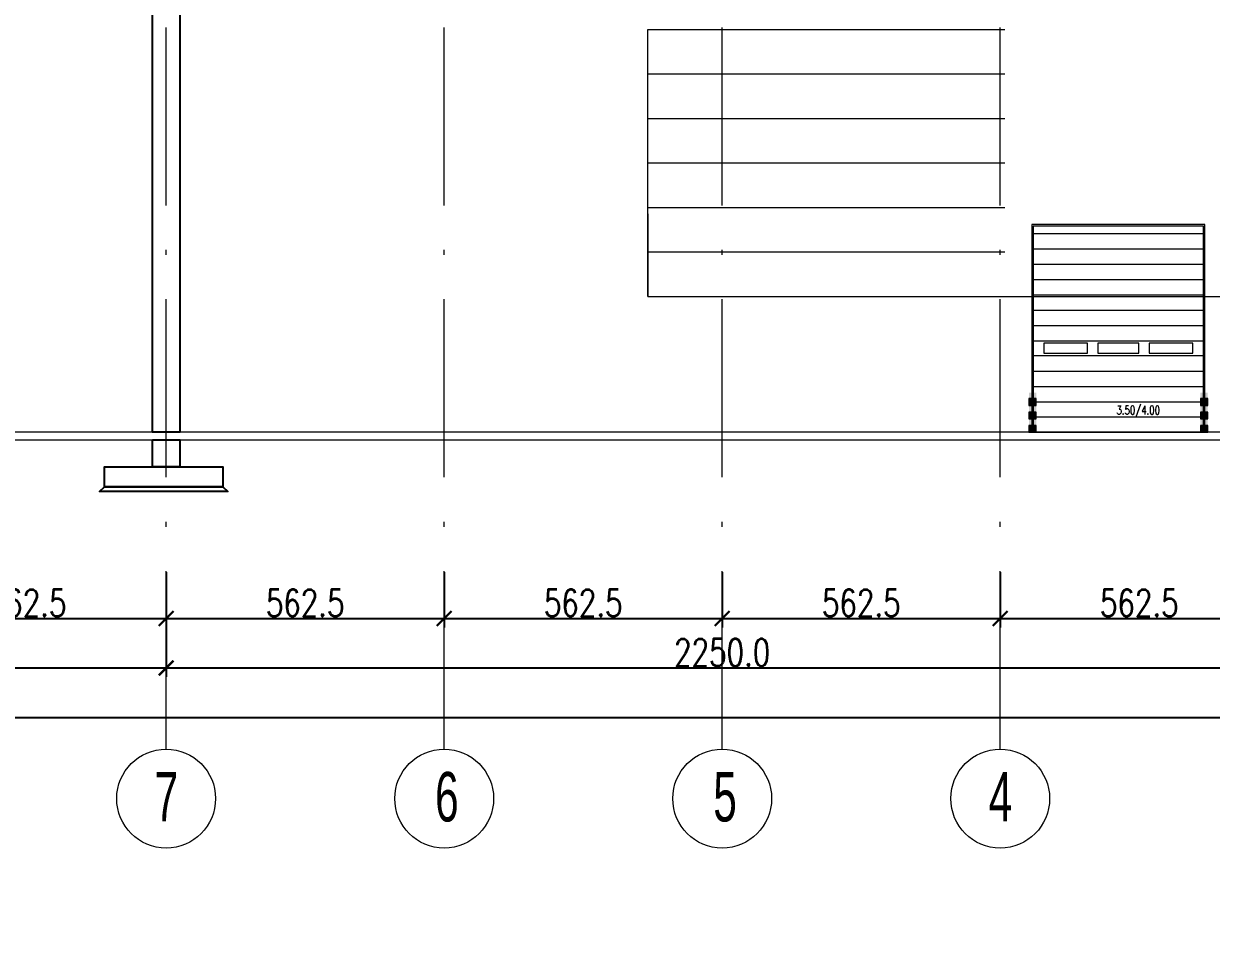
# Model space of a CAD drawing. Extents: x 6529560 to 6558080, y 5579316 to 5588131.
# Drawn here: x 6543786.98 to 6543811.01, y 5579474.4 to 5579493.22 of the extents above; entities that cross this region are included whole.
import ezdxf

# ---------------------------------------------------------------- set-up
doc = ezdxf.new("R2010")
doc.units = 0
doc.header["$MEASUREMENT"] = 0
doc.header["$PDSIZE"] = -5
for name, pattern in [('ACAD_ISO10W100', [18, 12, -3, 0, -3]), ('GR_HIDDEN', [0.004, 0.003, -0.001]), ('GR_SOLID', [0])]:
    doc.linetypes.add(name, pattern=pattern)
doc.layers.get('0').update_dxf_attribs({"color": 2, "linetype": 'CONTINUOUS', "lineweight": 5})
doc.layers.get('Defpoints').update_dxf_attribs({"linetype": 'CONTINUOUS'})
for name, color, linetype, lineweight in [('arch_linie widokowe elewacje', 150, 'GR_SOLID', 13), ('arch_opisy', 20, 'CONTINUOUS', 13), ('arch_osie', 181, 'CONTINUOUS', 5), ('arch_wymiary', 2, 'CONTINUOUS', 13), ('BODENPLATTE_N6', 3, 'GR_SOLID', 18), ('FENSTER_N1', 7, 'GR_HIDDEN', 13), ('VERKEHR_N9', 7, 'GR_SOLID', 18)]:
    doc.layers.add(name, color=color, linetype=linetype, lineweight=lineweight)
for name, color, linetype in [('arch_osie opisy', 1, 'CONTINUOUS'), ('T', 9, 'CONTINUOUS'), ('Zb', 2, 'CONTINUOUS')]:
    doc.layers.add(name, color=color, linetype=linetype)
doc.styles.add('GR_STANDARD', font='simplex.shx')
doc.styles.add('ROMANS', font='romans.shx', dxfattribs={"width": 0.8})
doc.styles.get("Standard").update_dxf_attribs({"font": 'arial.ttf', "width": 0.75})
doc.styles.add('styl1', font='romans.shx', dxfattribs={"width": 0.75})
doc.dimstyles.new('D-GB-50', dxfattribs={"dimscale": 50, "dimtxt": 2.5, "dimasz": 2.5, "dimexe": 1, "dimexo": 2, "dimtad": 1, "dimdec": 0, "dimtxsty": 'ROMANS', "dimblk": 'OBLIQUE', "dimcen": 2.5, "dimdle": 1, "dimclrd": 256, "dimclre": 256, "dimclrt": 2, "dimadec": 0, "dimazin": 0, "dimtfac": 1, "dimtdec": 0, "dimtix": 1, "dimtmove": 2, "dimatfit": 3, "dimfxl": 1, "dimarcsym": 0})
doc.dimstyles.new('wymiary hala', dxfattribs={"dimtxt": 0.55, "dimasz": 0.3, "dimexe": 0.18, "dimexo": 0.0625, "dimgap": 0.04, "dimtad": 1, "dimtoh": 1, "dimdec": 1, "dimlfac": 100, "dimzin": 0, "dimdsep": 46, "dimtxsty": 'styl1', "dimblk": 'ARCHTICK', "dimcen": 0.09, "dimadec": 0, "dimazin": 0, "dimtfac": 1, "dimtdec": 1, "dimtofl": 0, "dimtmove": 0, "dimatfit": 3, "dimldrblk": 'ARCHTICK', "dimfxl": 1, "dimtolj": 1, "dimtzin": 0, "dimarcsym": 0})

# ---------------------------------------------------------------- blocks, each defined once
blk = doc.blocks.new('D222')
at = {"layer": 'arch_linie widokowe elewacje'}
for p, q in [((-137.892, -494.993), (-135.563, -494.993)), ((-135.563, -494.993), (-134.452, -494.993)), ((-137.892, -495.303), (-135.563, -495.303)), ((-135.563, -495.303), (-134.452, -495.303)), ((-137.892, -495.613), (-135.563, -495.613)), ((-135.563, -495.613), (-134.452, -495.613)), ((-137.892, -495.923), (-135.563, -495.923)), ((-135.563, -495.923), (-134.452, -495.923)), ((-137.892, -496.233), (-135.563, -496.233)), ((-135.563, -496.233), (-134.452, -496.233)), ((-137.892, -496.543), (-135.563, -496.543)), ((-135.563, -496.543), (-134.452, -496.543)), ((-137.892, -496.853), (-135.563, -496.853)), ((-135.563, -496.853), (-134.452, -496.853)), ((-137.892, -497.163), (-135.563, -497.163)), ((-135.563, -497.163), (-134.452, -497.163))]:
    blk.add_line(p, q, dxfattribs=at)
blk = doc.blocks.new('D221')
at = {"layer": 'arch_linie widokowe elewacje'}
for p, q in [((-137.892, -497.773), (-135.563, -497.773)), ((-135.563, -497.773), (-134.452, -497.773)), ((-137.892, -498.083), (-135.563, -498.083)), ((-135.563, -498.083), (-134.452, -498.083)), ((-137.892, -498.393), (-135.563, -498.393)), ((-135.563, -498.393), (-134.452, -498.393)), ((-137.892, -498.703), (-135.563, -498.703)), ((-135.563, -498.703), (-134.452, -498.703)), ((-137.892, -499.013), (-135.751, -499.013)), ((-135.563, -499.013), (-134.452, -499.013))]:
    blk.add_line(p, q, dxfattribs=at)
blk = doc.blocks.new('_OBLIQUE')
at = {"color": 0, "linetype": 'ByBlock', "lineweight": -2}
blk.add_line((-0.5, -0.5), (0.5, 0.5), dxfattribs=at)
blk = doc.blocks.new('_ArchTick')
at = {"color": 0, "linetype": 'ByBlock', "const_width": 0.15}
blk.add_lwpolyline([(-0.5, -0.5), (0.5, 0.5)], dxfattribs=at)
blk = doc.blocks.new('*D728')
at = {"layer": 'arch_wymiary', "color": 0, "lineweight": -2, "transparency": 16777216}
for p, q in [((6543722.285, 5579482.126), (6543722.285, 5579479.008)), ((6543823.615, 5579482.126), (6543823.615, 5579479.008)), ((6543722.285, 5579479.188), (6543823.615, 5579479.188))]:
    blk.add_line(p, q, dxfattribs=at)
at = {"layer": 'Defpoints', "color": 0, "transparency": 16777216}
for p in [(6543722.285, 5579482.188), (6543823.615, 5579482.188), (6543823.615, 5579479.188)]:
    blk.add_point(p, dxfattribs=at)
at = {"layer": 'arch_wymiary', "color": 0, "lineweight": -2, "transparency": 16777216, "xscale": 0.3, "yscale": 0.3, "zscale": 0.3, "rotation": 180}
blk.add_blockref('_ArchTick', (6543722.285, 5579479.188), dxfattribs=at)
at = {"layer": 'arch_wymiary', "color": 0, "lineweight": -2, "transparency": 16777216, "xscale": 0.3, "yscale": 0.3, "zscale": 0.3}
blk.add_blockref('_ArchTick', (6543823.615, 5579479.188), dxfattribs=at)
at = {"layer": 'arch_wymiary', "color": 0, "transparency": 16777216, "insert": (6543772.95, 5579479.503), "char_height": 0.55, "attachment_point": 5, "style": 'styl1'}
blk.add_mtext('\\A1;10133.0', dxfattribs=at)
blk = doc.blocks.new('*D731')
at = {"layer": 'arch_wymiary', "color": 0, "lineweight": -2, "transparency": 16777216}
for p, q in [((6543767.365, 5579482.126), (6543767.365, 5579480.008)), ((6543789.865, 5579482.126), (6543789.865, 5579480.008)), ((6543767.365, 5579480.188), (6543789.865, 5579480.188))]:
    blk.add_line(p, q, dxfattribs=at)
at = {"layer": 'Defpoints', "color": 0, "transparency": 16777216}
for p in [(6543767.365, 5579482.188), (6543789.865, 5579482.188), (6543789.865, 5579480.188)]:
    blk.add_point(p, dxfattribs=at)
at = {"layer": 'arch_wymiary', "color": 0, "lineweight": -2, "transparency": 16777216, "xscale": 0.3, "yscale": 0.3, "zscale": 0.3, "rotation": 180}
blk.add_blockref('_ArchTick', (6543767.365, 5579480.188), dxfattribs=at)
at = {"layer": 'arch_wymiary', "color": 0, "lineweight": -2, "transparency": 16777216, "xscale": 0.3, "yscale": 0.3, "zscale": 0.3}
blk.add_blockref('_ArchTick', (6543789.865, 5579480.188), dxfattribs=at)
at = {"layer": 'arch_wymiary', "color": 0, "transparency": 16777216, "insert": (6543778.615, 5579480.503), "char_height": 0.55, "attachment_point": 5, "style": 'styl1'}
blk.add_mtext('\\A1;2250.0', dxfattribs=at)
blk = doc.blocks.new('*D732')
at = {"layer": 'arch_wymiary', "color": 0, "lineweight": -2, "transparency": 16777216}
for p, q in [((6543789.865, 5579482.126), (6543789.865, 5579480.008)), ((6543812.365, 5579482.126), (6543812.365, 5579480.008)), ((6543789.865, 5579480.188), (6543812.365, 5579480.188))]:
    blk.add_line(p, q, dxfattribs=at)
at = {"layer": 'Defpoints', "color": 0, "transparency": 16777216}
for p in [(6543789.865, 5579482.188), (6543812.365, 5579482.188), (6543812.365, 5579480.188)]:
    blk.add_point(p, dxfattribs=at)
at = {"layer": 'arch_wymiary', "color": 0, "lineweight": -2, "transparency": 16777216, "xscale": 0.3, "yscale": 0.3, "zscale": 0.3, "rotation": 180}
blk.add_blockref('_ArchTick', (6543789.865, 5579480.188), dxfattribs=at)
at = {"layer": 'arch_wymiary', "color": 0, "lineweight": -2, "transparency": 16777216, "xscale": 0.3, "yscale": 0.3, "zscale": 0.3}
blk.add_blockref('_ArchTick', (6543812.365, 5579480.188), dxfattribs=at)
at = {"layer": 'arch_wymiary', "color": 0, "transparency": 16777216, "insert": (6543801.115, 5579480.503), "char_height": 0.55, "attachment_point": 5, "style": 'styl1'}
blk.add_mtext('\\A1;2250.0', dxfattribs=at)
blk = doc.blocks.new('*D745')
at = {"layer": 'arch_wymiary', "color": 0, "lineweight": -2, "transparency": 16777216}
for p, q in [((6543784.24, 5579482.126), (6543784.24, 5579481.008)), ((6543789.865, 5579482.126), (6543789.865, 5579481.008)), ((6543784.24, 5579481.188), (6543789.865, 5579481.188))]:
    blk.add_line(p, q, dxfattribs=at)
at = {"layer": 'Defpoints', "color": 0, "transparency": 16777216}
for p in [(6543784.24, 5579482.188), (6543789.865, 5579482.188), (6543789.865, 5579481.188)]:
    blk.add_point(p, dxfattribs=at)
at = {"layer": 'arch_wymiary', "color": 0, "lineweight": -2, "transparency": 16777216, "xscale": 0.3, "yscale": 0.3, "zscale": 0.3, "rotation": 180}
blk.add_blockref('_ArchTick', (6543784.24, 5579481.188), dxfattribs=at)
at = {"layer": 'arch_wymiary', "color": 0, "lineweight": -2, "transparency": 16777216, "xscale": 0.3, "yscale": 0.3, "zscale": 0.3}
blk.add_blockref('_ArchTick', (6543789.865, 5579481.188), dxfattribs=at)
at = {"layer": 'arch_wymiary', "color": 0, "transparency": 16777216, "insert": (6543787.053, 5579481.503), "char_height": 0.55, "attachment_point": 5, "style": 'styl1'}
blk.add_mtext('\\A1;562.5', dxfattribs=at)
blk = doc.blocks.new('*D746')
at = {"layer": 'arch_wymiary', "color": 0, "lineweight": -2, "transparency": 16777216}
for p, q in [((6543789.865, 5579482.126), (6543789.865, 5579481.008)), ((6543795.49, 5579482.126), (6543795.49, 5579481.008)), ((6543789.865, 5579481.188), (6543795.49, 5579481.188))]:
    blk.add_line(p, q, dxfattribs=at)
at = {"layer": 'Defpoints', "color": 0, "transparency": 16777216}
for p in [(6543789.865, 5579482.188), (6543795.49, 5579482.188), (6543795.49, 5579481.188)]:
    blk.add_point(p, dxfattribs=at)
at = {"layer": 'arch_wymiary', "color": 0, "lineweight": -2, "transparency": 16777216, "xscale": 0.3, "yscale": 0.3, "zscale": 0.3, "rotation": 180}
blk.add_blockref('_ArchTick', (6543789.865, 5579481.188), dxfattribs=at)
at = {"layer": 'arch_wymiary', "color": 0, "lineweight": -2, "transparency": 16777216, "xscale": 0.3, "yscale": 0.3, "zscale": 0.3}
blk.add_blockref('_ArchTick', (6543795.49, 5579481.188), dxfattribs=at)
at = {"layer": 'arch_wymiary', "color": 0, "transparency": 16777216, "insert": (6543792.678, 5579481.503), "char_height": 0.55, "attachment_point": 5, "style": 'styl1'}
blk.add_mtext('\\A1;562.5', dxfattribs=at)
blk = doc.blocks.new('*D747')
at = {"layer": 'arch_wymiary', "color": 0, "lineweight": -2, "transparency": 16777216}
for p, q in [((6543795.49, 5579482.126), (6543795.49, 5579481.008)), ((6543801.115, 5579482.126), (6543801.115, 5579481.008)), ((6543795.49, 5579481.188), (6543801.115, 5579481.188))]:
    blk.add_line(p, q, dxfattribs=at)
at = {"layer": 'Defpoints', "color": 0, "transparency": 16777216}
for p in [(6543795.49, 5579482.188), (6543801.115, 5579482.188), (6543801.115, 5579481.188)]:
    blk.add_point(p, dxfattribs=at)
at = {"layer": 'arch_wymiary', "color": 0, "lineweight": -2, "transparency": 16777216, "xscale": 0.3, "yscale": 0.3, "zscale": 0.3, "rotation": 180}
blk.add_blockref('_ArchTick', (6543795.49, 5579481.188), dxfattribs=at)
at = {"layer": 'arch_wymiary', "color": 0, "lineweight": -2, "transparency": 16777216, "xscale": 0.3, "yscale": 0.3, "zscale": 0.3}
blk.add_blockref('_ArchTick', (6543801.115, 5579481.188), dxfattribs=at)
at = {"layer": 'arch_wymiary', "color": 0, "transparency": 16777216, "insert": (6543798.303, 5579481.503), "char_height": 0.55, "attachment_point": 5, "style": 'styl1'}
blk.add_mtext('\\A1;562.5', dxfattribs=at)
blk = doc.blocks.new('*D748')
at = {"layer": 'arch_wymiary', "color": 0, "lineweight": -2, "transparency": 16777216}
for p, q in [((6543801.115, 5579482.126), (6543801.115, 5579481.008)), ((6543806.74, 5579482.126), (6543806.74, 5579481.008)), ((6543801.115, 5579481.188), (6543806.74, 5579481.188))]:
    blk.add_line(p, q, dxfattribs=at)
at = {"layer": 'Defpoints', "color": 0, "transparency": 16777216}
for p in [(6543801.115, 5579482.188), (6543806.74, 5579482.188), (6543806.74, 5579481.188)]:
    blk.add_point(p, dxfattribs=at)
at = {"layer": 'arch_wymiary', "color": 0, "lineweight": -2, "transparency": 16777216, "xscale": 0.3, "yscale": 0.3, "zscale": 0.3, "rotation": 180}
blk.add_blockref('_ArchTick', (6543801.115, 5579481.188), dxfattribs=at)
at = {"layer": 'arch_wymiary', "color": 0, "lineweight": -2, "transparency": 16777216, "xscale": 0.3, "yscale": 0.3, "zscale": 0.3}
blk.add_blockref('_ArchTick', (6543806.74, 5579481.188), dxfattribs=at)
at = {"layer": 'arch_wymiary', "color": 0, "transparency": 16777216, "insert": (6543803.928, 5579481.503), "char_height": 0.55, "attachment_point": 5, "style": 'styl1'}
blk.add_mtext('\\A1;562.5', dxfattribs=at)
blk = doc.blocks.new('*D749')
at = {"layer": 'arch_wymiary', "color": 0, "lineweight": -2, "transparency": 16777216}
for p, q in [((6543806.74, 5579482.126), (6543806.74, 5579481.008)), ((6543812.365, 5579482.063), (6543812.365, 5579481.008)), ((6543806.74, 5579481.188), (6543812.365, 5579481.188))]:
    blk.add_line(p, q, dxfattribs=at)
at = {"layer": 'Defpoints', "color": 0, "transparency": 16777216}
for p in [(6543806.74, 5579482.188), (6543812.365, 5579482.126), (6543812.365, 5579481.188)]:
    blk.add_point(p, dxfattribs=at)
at = {"layer": 'arch_wymiary', "color": 0, "lineweight": -2, "transparency": 16777216, "xscale": 0.3, "yscale": 0.3, "zscale": 0.3, "rotation": 180}
blk.add_blockref('_ArchTick', (6543806.74, 5579481.188), dxfattribs=at)
at = {"layer": 'arch_wymiary', "color": 0, "lineweight": -2, "transparency": 16777216, "xscale": 0.3, "yscale": 0.3, "zscale": 0.3}
blk.add_blockref('_ArchTick', (6543812.365, 5579481.188), dxfattribs=at)
at = {"layer": 'arch_wymiary', "color": 0, "transparency": 16777216, "insert": (6543809.553, 5579481.503), "char_height": 0.55, "attachment_point": 5, "style": 'styl1'}
blk.add_mtext('\\A1;562.5', dxfattribs=at)

msp = doc.modelspace()

# ---------------------------------------------------------------- linework, layer by layer
at = {"layer": 'arch_linie widokowe elewacje'}
for points in [[(6543810.8802, 5579484.9549), (6543810.8802, 5579489.1549), (6543807.3802, 5579489.1549), (6543807.3802, 5579484.9549), (6543810.8802, 5579484.9549)], [(6543810.8502, 5579484.9549), (6543810.8502, 5579489.1249), (6543807.4102, 5579489.1249), (6543807.4102, 5579484.9549), (6543810.8502, 5579484.9549)], [(6543810.8502, 5579486.8049), (6543810.8502, 5579489.1249), (6543807.4102, 5579489.1249), (6543807.4102, 5579486.8049), (6543810.8502, 5579486.8049)], [(6543807.6202, 5579486.5549), (6543808.5077, 5579486.5549), (6543808.5077, 5579486.7549), (6543807.6202, 5579486.7549), (6543807.6202, 5579486.5549)], [(6543809.5427, 5579486.5549), (6543809.5427, 5579486.7549), (6543808.7177, 5579486.7549), (6543808.7177, 5579486.5549), (6543809.5427, 5579486.5549)], [(6543810.6402, 5579486.5549), (6543810.6402, 5579486.7549), (6543809.7527, 5579486.7549), (6543809.7527, 5579486.5549), (6543810.6402, 5579486.5549)], [(6543810.8502, 5579484.9549), (6543810.8502, 5579486.5049), (6543807.4102, 5579486.5049), (6543807.4102, 5579484.9549), (6543810.8502, 5579484.9549)]]:
    msp.add_lwpolyline(points, dxfattribs=at)
at = {"layer": 'arch_opisy', "elevation": -7.4948}
for points in [[(6543799.611, 5579492.2049), (6543799.611, 5579493.1049), (6543806.8354, 5579493.1049)], [(6543799.611, 5579491.3049), (6543799.611, 5579492.2049), (6543806.8354, 5579492.2049)], [(6543799.611, 5579490.4049), (6543799.611, 5579491.3049), (6543806.8354, 5579491.3049)], [(6543799.611, 5579489.5049), (6543799.611, 5579490.4049), (6543806.8354, 5579490.4049)], [(6543799.611, 5579488.6049), (6543799.611, 5579489.5049), (6543806.8354, 5579489.5049)], [(6543799.611, 5579489.375), (6543799.611, 5579487.7049), (6543814.554, 5579487.7049), (6543814.554, 5579489.3564)], [(6543799.611, 5579487.7049), (6543799.611, 5579488.6049), (6543806.8354, 5579488.6049)], [(6543799.611, 5579488.6049), (6543799.611, 5579487.7049), (6543806.8354, 5579487.7049)]]:
    msp.add_lwpolyline(points, dxfattribs=at)
at = {"layer": 'arch_osie', "linetype": 'ACAD_ISO10W100', "ltscale": 0.3, "extrusion": (8.0265e-10, -4.94832e-09, 1), "elevation": 0}
for points in [[(6543789.8652, 5579478.5458), (6543789.8652, 5579500.3799)], [(6543795.4902, 5579478.5458), (6543795.4902, 5579500.3799)], [(6543801.1152, 5579478.5458), (6543801.1152, 5579500.3799)], [(6543806.7402, 5579478.5458), (6543806.7402, 5579500.3799)]]:
    msp.add_lwpolyline(points, dxfattribs=at)
at = {"layer": 'arch_osie'}
for centre in [(6543789.8652, 5579477.5458, 6.5405), (6543795.4902, 5579477.5458, 6.5405), (6543801.1152, 5579477.5458, 6.5405), (6543806.7402, 5579477.5458, 6.5405)]:
    msp.add_circle(centre, 1, dxfattribs=at)
at = {"layer": 'BODENPLATTE_N6'}
for points in [[(6543812.6145, 5579484.8049), (6543823.9152, 5579484.8049), (6543823.9152, 5579484.9549), (6543721.9847, 5579484.9549)], [(6543721.9847, 5579484.9549), (6543721.9847, 5579484.8049), (6543812.3745, 5579484.8049)]]:
    msp.add_lwpolyline(points, dxfattribs=at)
at = {"layer": 'T', "elevation": -6.5181}
msp.add_lwpolyline([(6543791.0153, 5579483.8549), (6543791.1153, 5579483.7549), (6543788.5153, 5579483.7549), (6543788.6153, 5579483.8549), (6543791.0153, 5579483.8549)], dxfattribs=at)
at = {"layer": 'VERKEHR_N9'}
for points in [[(6543807.3202, 5579485.5003), (6543807.4702, 5579485.5003), (6543807.4702, 5579485.6367), (6543807.3202, 5579485.6367), (6543807.3202, 5579485.5003)], [(6543807.3202, 5579485.5003), (6543807.4702, 5579485.5003), (6543807.4702, 5579485.6367), (6543807.3202, 5579485.6367), (6543807.3202, 5579485.5003)], [(6543807.3202, 5579485.5003), (6543807.4702, 5579485.5003), (6543807.4702, 5579485.6367), (6543807.3202, 5579485.6367), (6543807.3202, 5579485.5003)], [(6543807.3202, 5579485.5003), (6543807.4702, 5579485.5003), (6543807.4702, 5579485.6367), (6543807.3202, 5579485.6367), (6543807.3202, 5579485.5003)], [(6543810.7902, 5579485.5003), (6543810.9402, 5579485.5003), (6543810.9402, 5579485.6367), (6543810.7902, 5579485.6367), (6543810.7902, 5579485.5003)], [(6543810.7902, 5579485.5003), (6543810.9402, 5579485.5003), (6543810.9402, 5579485.6367), (6543810.7902, 5579485.6367), (6543810.7902, 5579485.5003)], [(6543810.7902, 5579485.5003), (6543810.9402, 5579485.5003), (6543810.9402, 5579485.6367), (6543810.7902, 5579485.6367), (6543810.7902, 5579485.5003)], [(6543807.3202, 5579485.2276), (6543807.4702, 5579485.2276), (6543807.4702, 5579485.364), (6543807.3202, 5579485.364), (6543807.3202, 5579485.2276)], [(6543810.7902, 5579485.2276), (6543810.9402, 5579485.2276), (6543810.9402, 5579485.364), (6543810.7902, 5579485.364), (6543810.7902, 5579485.2276)], [(6543807.3202, 5579484.9549), (6543807.4702, 5579484.9549), (6543807.4702, 5579485.0913), (6543807.3202, 5579485.0913), (6543807.3202, 5579484.9549)], [(6543810.7902, 5579484.9549), (6543810.9402, 5579484.9549), (6543810.9402, 5579485.0913), (6543810.7902, 5579485.0913), (6543810.7902, 5579484.9549)]]:
    msp.add_lwpolyline(points, dxfattribs=at)
at = {"layer": 'VERKEHR_N9', "color": 2}
for points in [[(6543807.3202, 5579484.9549, 0), (6543807.4702, 5579484.9549, 0), (6543807.3202, 5579485.7549, 0), (6543807.4702, 5579485.7549, 0)], [(6543810.7902, 5579484.9549, 0), (6543810.9402, 5579484.9549, 0), (6543810.7902, 5579485.7549, 0), (6543810.9402, 5579485.7549, 0)]]:
    msp.add_solid(points, dxfattribs=at)
at = {"layer": 'VERKEHR_N9', "color": 250}
for points in [[(6543807.3202, 5579485.5003, 0), (6543807.4702, 5579485.5003, 0), (6543807.3202, 5579485.6367, 0), (6543807.4702, 5579485.6367, 0)], [(6543807.3202, 5579485.5003, 0), (6543807.4702, 5579485.5003, 0), (6543807.3202, 5579485.6367, 0), (6543807.4702, 5579485.6367, 0)], [(6543807.3202, 5579485.5003, 0), (6543807.4702, 5579485.5003, 0), (6543807.3202, 5579485.6367, 0), (6543807.4702, 5579485.6367, 0)], [(6543807.3202, 5579485.5003, 0), (6543807.4702, 5579485.5003, 0), (6543807.3202, 5579485.6367, 0), (6543807.4702, 5579485.6367, 0)], [(6543810.7902, 5579485.5003, 0), (6543810.9402, 5579485.5003, 0), (6543810.7902, 5579485.6367, 0), (6543810.9402, 5579485.6367, 0)], [(6543810.7902, 5579485.5003, 0), (6543810.9402, 5579485.5003, 0), (6543810.7902, 5579485.6367, 0), (6543810.9402, 5579485.6367, 0)], [(6543810.7902, 5579485.5003, 0), (6543810.9402, 5579485.5003, 0), (6543810.7902, 5579485.6367, 0), (6543810.9402, 5579485.6367, 0)], [(6543810.7902, 5579485.5003, 0), (6543810.9402, 5579485.5003, 0), (6543810.7902, 5579485.6367, 0), (6543810.9402, 5579485.6367, 0)], [(6543807.3202, 5579485.2276, 0), (6543807.4702, 5579485.2276, 0), (6543807.3202, 5579485.364, 0), (6543807.4702, 5579485.364, 0)], [(6543810.7902, 5579485.2276, 0), (6543810.9402, 5579485.2276, 0), (6543810.7902, 5579485.364, 0), (6543810.9402, 5579485.364, 0)], [(6543807.3202, 5579484.9549, 0), (6543807.4702, 5579484.9549, 0), (6543807.3202, 5579485.0913, 0), (6543807.4702, 5579485.0913, 0)], [(6543810.7902, 5579484.9549, 0), (6543810.9402, 5579484.9549, 0), (6543810.7902, 5579485.0913, 0), (6543810.9402, 5579485.0913, 0)]]:
    msp.add_solid(points, dxfattribs=at)
at = {"layer": 'Zb'}
for points, elevation in [([(6543789.5903, 5579496.1249), (6543790.1403, 5579496.1249), (6543790.1403, 5579484.9549), (6543789.5903, 5579484.9549)], 0.0224), ([(6543791.0153, 5579483.8549), (6543788.6153, 5579483.8549), (6543788.6153, 5579484.2549), (6543791.0153, 5579484.2549)], -6.5181)]:
    msp.add_lwpolyline(points, close=True, dxfattribs=dict(at, elevation=elevation))
at = {"layer": 'Zb', "extrusion": (0, 0, -1)}
msp.add_lwpolyline([(-6543789.5903, 5579484.8049), (-6543790.1403, 5579484.8049), (-6543790.1403, 5579484.2549), (-6543789.5903, 5579484.2549), (-6543789.5903, 5579484.8049)], dxfattribs=at)

# ---------------------------------------------------------------- block references
at = {"layer": 'arch_linie widokowe elewacje'}
for name in ['D222', 'D221']:
    msp.add_blockref(name, (6543945.3021, 5579983.9676, 0), dxfattribs=at)

# ---------------------------------------------------------------- texts
at = {"layer": 'arch_osie opisy', "char_height": 1, "width": 1.5, "attachment_point": 1}
for s, insert in [('{\\fArial Narrow|b0|i0|c238|p34;7\\P}', (6543789.6321, 5579478.0839, 6.5405)), ('{\\fArial Narrow|b0|i0|c238|p34;6}', (6543795.3061, 5579478.0839, 6.5405)), ('{\\fArial Narrow|b0|i0|c238|p34;5}', (6543800.9345, 5579478.0839, 6.5405)), ('{\\fArial Narrow|b0|i0|c238|p34;4}', (6543806.5071, 5579478.0839, 6.5405))]:
    msp.add_mtext(s, dxfattribs=dict(at, insert=insert))
at = {"layer": 'FENSTER_N1', "style": 'GR_STANDARD', "width": 0.724074}
msp.add_text('3.50/4.00', height=0.175, dxfattribs=at).set_placement((6543809.0933, 5579485.3174, 0))

# ---------------------------------------------------------------- dimensions: what is measured, and where the dimension line sits
at = {"layer": 'arch_wymiary'}
dim = msp.add_linear_dim(base=(6543823.6152, 5579479.1883), p1=(6543722.2848, 5579482.1883, 6.5036), p2=(6543823.6152, 5579482.1883, 6.5405), dimstyle='wymiary hala', dxfattribs=at)
dim.commit()
dim.dimension.update_dxf_attribs({"geometry": '*D728', "text_midpoint": (6543772.95, 5579479.5033)})
for base, p1, p2, picture, middle in [((6543789.8652, 5579480.1883), (6543767.3652, 5579482.1883, 6.5405), (6543789.8652, 5579482.1883, 6.5405), '*D731', (6543778.6152, 5579480.5033)), ((6543789.8652, 5579481.1883), (6543784.2402, 5579482.1883, 6.5405), (6543789.8652, 5579482.1883, 6.5405), '*D745', (6543787.0527, 5579481.5033)), ((6543812.3652, 5579480.1883), (6543789.8652, 5579482.1883, 6.5405), (6543812.3652, 5579482.1883, 6.5405), '*D732', (6543801.1152, 5579480.5033)), ((6543795.4902, 5579481.1883), (6543789.8652, 5579482.1883, 6.5405), (6543795.4902, 5579482.1883, 6.5405), '*D746', (6543792.6777, 5579481.5033)), ((6543801.1152, 5579481.1883), (6543795.4902, 5579482.1883, 6.5405), (6543801.1152, 5579482.1883, 6.5405), '*D747', (6543798.3027, 5579481.5033)), ((6543806.7402, 5579481.1883), (6543801.1152, 5579482.1883, 6.5405), (6543806.7402, 5579482.1883, 6.5405), '*D748', (6543803.9277, 5579481.5033)), ((6543812.3652, 5579481.1883), (6543806.7402, 5579482.1883, 6.5405), (6543812.3652, 5579482.1258), '*D749', (6543809.5527, 5579481.5033))]:
    dim = msp.add_linear_dim(base=base, p1=p1, p2=p2, dimstyle='wymiary hala', override={"dimtmove": 1}, dxfattribs=at)
    dim.commit()
    dim.dimension.update_dxf_attribs({"geometry": picture, "text_midpoint": middle})

# ---------------------------------------------------------------- leaders
at = {"color": 1}
msp.add_leader([(6543817.0655, 5579488.9256, -6.5181), (6543816.8143, 5579486.5176, -6.5181), (6543812.8581, 5579486.5176, -6.5181)], dimstyle='D-GB-50', override={"dimclrd": 0}, dxfattribs=at)

doc.saveas('drawing.dxf')
